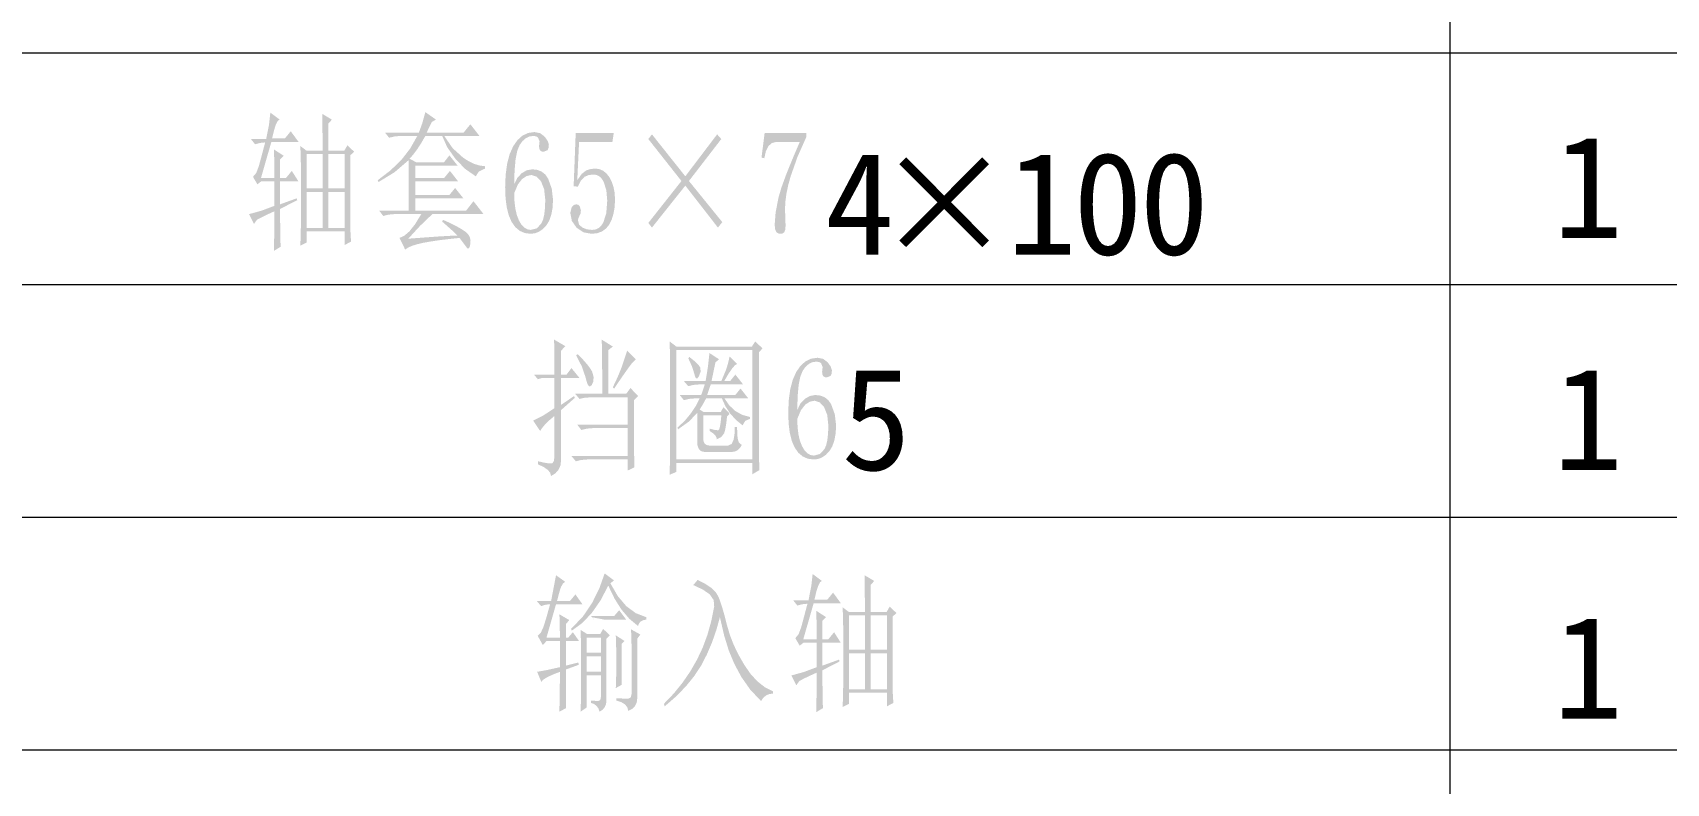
# Model space of a CAD drawing. Header units: millimetres. Extents: x -594 to 6367, y -2099 to 456.
# Drawn here: x 443.74 to 492.99, y -184.48 to -161.88 of the extents above; entities that cross this region are included whole.
import ezdxf

# ---------------------------------------------------------------- set-up
doc = ezdxf.new("R2010")
doc.units = ezdxf.units.MM
doc.layers.get('0').update_dxf_attribs({"lineweight": 35})
doc.styles.get("Standard").update_dxf_attribs({"font": 'txt.shx'})

msp = doc.modelspace()

# ---------------------------------------------------------------- hatches: boundary and pattern name
h = msp.add_hatch(color=0)
h.paths.add_polyline_path([(452.654, -166.67), (452.654, -167.762), (453.153, -167.762), (453.153, -166.67)])
h.paths.add_polyline_path([(453.317, -167.762), (453.34, -168.167), (453.153, -168.269), (453.153, -167.863), (451.999, -167.863), (451.999, -168.198), (451.812, -168.292), (451.823, -167.985), (451.83, -167.627), (451.834, -167.22), (451.836, -166.764), (451.834, -166.312), (451.83, -165.916), (451.823, -165.575), (451.812, -165.29), (451.999, -165.431), (452.483, -165.431), (452.482, -165.063), (452.479, -164.757), (452.476, -164.511), (452.475, -164.323), (452.764, -164.495), (452.654, -164.62), (452.654, -165.431), (453.138, -165.431), (453.231, -165.267), (453.434, -165.462), (453.317, -165.571)])
h.paths.add_polyline_path([(451.999, -165.532), (451.999, -166.569), (452.483, -166.569), (452.483, -165.532)])
h.paths.add_polyline_path([(452.654, -165.532), (452.654, -166.569), (453.153, -166.569), (453.153, -165.532)])
h.paths.add_polyline_path([(451.999, -166.67), (451.999, -167.762), (452.483, -167.762), (452.483, -166.67)])
h.paths.add_polyline_path([(451.204, -167.185), (451.204, -167.571), (451.206, -167.889), (451.211, -168.139), (451.22, -168.323), (451.017, -168.448), (451.028, -167.808), (451.033, -167.255), (450.842, -167.341), (450.691, -167.413), (450.579, -167.47), (450.502, -167.512), (450.417, -167.637), (450.268, -167.341), (450.645, -167.237), (451.033, -167.091), (451.033, -166.358), (450.627, -166.358), (450.518, -166.444), (450.385, -166.218), (450.484, -166.1), (450.565, -165.883), (450.647, -165.579), (450.752, -165.181), (450.6, -165.197), (450.448, -165.236), (450.323, -165.08), (450.783, -165.08), (450.829, -164.841), (450.869, -164.643), (450.908, -164.284), (451.189, -164.495), (451.135, -164.53), (451.078, -164.635), (451.021, -164.811), (450.962, -165.056), (451.352, -165.056), (451.524, -164.846), (451.758, -165.165), (450.939, -165.165), (450.627, -166.249), (451.033, -166.249), (451.028, -165.791), (451.017, -165.392), (451.313, -165.586), (451.204, -165.688), (451.204, -166.249), (451.383, -166.249), (451.555, -166.039), (451.758, -166.358), (451.204, -166.358), (451.204, -167.045), (451.703, -166.865), (451.719, -166.92)])
h = msp.add_hatch(color=0)
h.dxf.hatch_style = 2
h.paths.add_polyline_path([(454.365, -164.885), (455.386, -164.885), (455.486, -164.609), (455.581, -164.269), (455.901, -164.495), (455.776, -164.565), (455.62, -164.885), (456.735, -164.885), (456.938, -164.635), (457.211, -164.986), (456.15, -164.986), (456.403, -165.355), (456.719, -165.641), (456.888, -165.749), (457.054, -165.828), (457.218, -165.878), (457.382, -165.898), (457.382, -165.969), (457.195, -166.056), (457.101, -166.202), (456.772, -165.974), (456.478, -165.664), (456.239, -165.325), (456.088, -164.986), (455.581, -164.986), (455.455, -165.204), (455.334, -165.391), (455.218, -165.546), (455.105, -165.672), (455.308, -165.781), (456.142, -165.781), (456.306, -165.571), (456.556, -165.883), (455.277, -165.883), (455.277, -166.249), (456.15, -166.249), (456.322, -166.039), (456.571, -166.358), (455.277, -166.358), (455.277, -166.764), (456.306, -166.764), (456.478, -166.553), (456.727, -166.865), (455.277, -166.865), (455.277, -167.232), (456.813, -167.232), (457.031, -166.951), (457.335, -167.341), (455.791, -167.341), (455.417, -167.699), (455.066, -168.081), (455.602, -168.041), (456.026, -168.011), (456.342, -167.994), (456.548, -167.988), (456.479, -167.918), (456.379, -167.824), (456.248, -167.707), (456.088, -167.567), (456.111, -167.512), (456.338, -167.614), (456.526, -167.709), (456.677, -167.795), (456.789, -167.871), (456.869, -167.946), (456.919, -168.031), (456.942, -168.128), (456.938, -168.237), (456.917, -168.327), (456.891, -168.373), (456.859, -168.377), (456.821, -168.339), (456.61, -168.058), (456.278, -168.093), (455.984, -168.129), (455.729, -168.167), (455.511, -168.206), (455.324, -168.25), (455.172, -168.299), (455.055, -168.352), (454.973, -168.409), (454.801, -168.058), (454.947, -167.992), (455.105, -167.855), (455.275, -167.639), (455.456, -167.341), (454.645, -167.341), (454.469, -167.356), (454.31, -167.395), (454.185, -167.232), (455.082, -167.232), (455.082, -165.711), (454.655, -166.078), (454.17, -166.374), (454.146, -166.319), (454.527, -166.027), (454.856, -165.711), (455.124, -165.366), (455.339, -164.986), (454.825, -164.986), (454.648, -165.002), (454.489, -165.041)])
h = msp.add_hatch(color=0)
h.paths.add_polyline_path([(458.259, -166.709), (458.268, -166.958), (458.294, -167.177), (458.338, -167.367), (458.4, -167.528), (458.475, -167.655), (458.562, -167.745), (458.656, -167.799), (458.758, -167.816), (458.942, -167.769), (459.078, -167.621), (459.129, -167.506), (459.166, -167.348), (459.188, -167.147), (459.195, -166.904), (459.162, -166.593), (459.07, -166.358), (458.938, -166.214), (458.782, -166.163), (458.636, -166.193), (458.501, -166.28), (458.371, -166.445)])
h.paths.add_polyline_path([(458.805, -165.992), (458.958, -166.009), (459.09, -166.062), (459.198, -166.15), (459.281, -166.273), (459.39, -166.571), (459.429, -166.904), (459.416, -167.15), (459.377, -167.361), (459.314, -167.539), (459.226, -167.684), (459.118, -167.795), (459.004, -167.873), (458.884, -167.918), (458.758, -167.933), (458.582, -167.911), (458.426, -167.845), (458.292, -167.733), (458.181, -167.575), (458.095, -167.377), (458.034, -167.137), (457.998, -166.854), (457.986, -166.53), (458.001, -166.154), (458.046, -165.823), (458.121, -165.538), (458.228, -165.298), (458.357, -165.113), (458.507, -164.978), (458.678, -164.897), (458.868, -164.869), (459.041, -164.904), (459.179, -165.009), (459.271, -165.142), (459.304, -165.251), (459.293, -165.351), (459.265, -165.415), (459.148, -165.462), (459.085, -165.454), (459.039, -165.423), (459.015, -165.368), (459.008, -165.29), (459.016, -165.22), (459.023, -165.15), (458.977, -165.033), (458.917, -164.998), (458.829, -164.986), (458.715, -165.004), (458.608, -165.055), (458.511, -165.141), (458.423, -165.259), (458.351, -165.438), (458.3, -165.694), (458.27, -166.029), (458.259, -166.444), (458.352, -166.25), (458.485, -166.109), (458.637, -166.021)])
h = msp.add_hatch(color=0)
h.dxf.hatch_style = 2
h.paths.add_polyline_path([(460.698, -165.969), (460.822, -165.985), (460.936, -166.033), (461.038, -166.113), (461.127, -166.226), (461.2, -166.365), (461.253, -166.524), (461.287, -166.704), (461.298, -166.904), (461.287, -167.126), (461.253, -167.325), (461.2, -167.501), (461.127, -167.653), (461.027, -167.775), (460.905, -167.863), (460.758, -167.916), (460.589, -167.933), (460.349, -167.89), (460.144, -167.754), (459.997, -167.548), (459.949, -167.302), (459.996, -167.122), (460.054, -167.066), (460.129, -167.045), (460.198, -167.062), (460.238, -167.115), (460.269, -167.232), (460.257, -167.332), (460.222, -167.403), (460.191, -167.469), (460.183, -167.536), (460.215, -167.659), (460.316, -167.746), (460.451, -167.799), (460.604, -167.816), (460.71, -167.803), (460.802, -167.762), (460.882, -167.691), (460.947, -167.59), (461.035, -167.31), (461.064, -166.935), (461.036, -166.619), (460.955, -166.366), (460.897, -166.273), (460.826, -166.204), (460.741, -166.162), (460.643, -166.148), (460.502, -166.165), (460.378, -166.218), (460.271, -166.328), (460.176, -166.514), (460.051, -166.499), (460.113, -164.9), (461.259, -164.9), (461.22, -165.165), (460.215, -165.165), (460.16, -166.319), (460.296, -166.127), (460.433, -166.023), (460.562, -165.984)])
h = msp.add_hatch(color=0)
h.dxf.hatch_style = 2
h.paths.add_polyline_path([(462.411, -164.939), (463.417, -166.202), (464.376, -164.939), (464.501, -165.08), (463.526, -166.343), (464.532, -167.582), (464.4, -167.746), (463.417, -166.483), (462.411, -167.746), (462.302, -167.606), (463.3, -166.343), (462.302, -165.08)])
h = msp.add_hatch(color=0)
h.dxf.hatch_style = 2
h.paths.add_polyline_path([(467.062, -165.025), (466.799, -165.616), (466.595, -166.195), (466.518, -166.471), (466.465, -166.728), (466.433, -166.965), (466.423, -167.185), (466.424, -167.272), (466.431, -167.388), (466.439, -167.692), (466.428, -167.812), (466.4, -167.887), (466.353, -167.922), (466.283, -167.933), (466.215, -167.921), (466.158, -167.879), (466.123, -167.792), (466.111, -167.653), (466.14, -167.284), (466.228, -166.834), (466.313, -166.546), (466.448, -166.172), (466.634, -165.712), (466.868, -165.165), (466.166, -165.165), (466.03, -165.199), (465.924, -165.29), (465.847, -165.441), (465.799, -165.657), (465.714, -165.641), (465.807, -164.9), (467.062, -164.9)])
h = msp.add_hatch(color=0)
h.paths.add_polyline_path([(460.087, -172.874), (459.673, -173.241), (459.673, -174.753), (459.654, -174.906), (459.597, -175.038), (459.502, -175.146), (459.369, -175.229), (459.345, -175.132), (459.271, -175.042), (459.149, -174.957), (458.98, -174.878), (458.98, -174.784), (459.152, -174.823), (459.283, -174.844), (459.371, -174.849), (459.416, -174.839), (459.455, -174.774), (459.471, -174.644), (459.471, -173.42), (459.313, -173.554), (459.189, -173.675), (459.099, -173.782), (459.042, -173.872), (458.831, -173.56), (459.122, -173.414), (459.471, -173.186), (459.471, -172.274), (459.097, -172.274), (458.972, -172.313), (458.855, -172.172), (459.471, -172.172), (459.47, -171.813), (459.467, -171.517), (459.464, -171.287), (459.463, -171.12), (459.798, -171.315), (459.673, -171.455), (459.673, -172.172), (459.837, -172.172), (459.985, -171.978), (460.227, -172.274), (459.673, -172.274), (459.673, -173.085), (460.063, -172.82)])
h.paths.add_polyline_path([(461.872, -172.944), (461.872, -173.342), (461.872, -173.697), (461.873, -174.012), (461.873, -174.284), (461.874, -174.516), (461.876, -174.706), (461.877, -174.856), (461.88, -174.964), (461.677, -175.065), (461.677, -174.73), (460.453, -174.73), (460.274, -174.745), (460.118, -174.784), (459.985, -174.628), (461.677, -174.628), (461.677, -173.786), (460.617, -173.786), (460.438, -173.802), (460.282, -173.841), (460.157, -173.677), (461.677, -173.677), (461.677, -172.859), (460.562, -172.859), (460.383, -172.87), (460.227, -172.905), (460.095, -172.749), (460.913, -172.749), (460.912, -172.182), (460.908, -171.721), (460.903, -171.367), (460.898, -171.12), (461.233, -171.33), (461.1, -171.432), (461.1, -172.749), (461.638, -172.749), (461.763, -172.578), (461.997, -172.82)])
h.paths.add_polyline_path([(460.172, -171.556), (460.332, -171.722), (460.458, -171.865), (460.551, -171.987), (460.609, -172.087), (460.654, -172.25), (460.64, -172.391), (460.593, -172.496), (460.539, -172.531), (460.505, -172.518), (460.473, -172.466), (460.44, -172.374), (460.406, -172.243), (460.301, -171.934), (460.126, -171.595)])
h.paths.add_polyline_path([(461.662, -171.455), (461.927, -171.712), (461.804, -171.835), (461.669, -172.017), (461.494, -172.267), (461.272, -172.593), (461.233, -172.554), (461.379, -172.245), (461.49, -171.97)])
h = msp.add_hatch(color=0)
h.paths.add_polyline_path([(462.944, -171.174), (463.147, -171.33), (465.424, -171.33), (465.525, -171.174), (465.744, -171.385), (465.634, -171.502), (465.634, -174.504), (465.65, -175.05), (465.439, -175.174), (465.439, -174.839), (463.147, -174.839), (463.147, -175.104), (462.944, -175.19), (462.96, -174.504), (462.96, -171.767)])
h.paths.add_polyline_path([(463.147, -171.432), (463.147, -174.73), (465.439, -174.73), (465.439, -171.432)])
h.paths.add_polyline_path([(463.537, -171.642), (463.658, -171.736), (463.753, -171.819), (463.822, -171.891), (463.864, -171.954), (463.88, -172.079), (463.826, -172.227), (463.783, -172.284), (463.748, -172.292), (463.718, -172.252), (463.693, -172.165), (463.623, -171.938), (463.506, -171.681)])
h.paths.add_polyline_path([(463.896, -172.788), (463.947, -172.64), (464.005, -172.469), (463.841, -172.469), (463.662, -172.484), (463.506, -172.523), (463.373, -172.367), (464.028, -172.367), (464.098, -171.946), (464.145, -171.525), (464.434, -171.712), (464.325, -171.806), (464.208, -172.367), (464.504, -172.367), (464.652, -172.009), (464.706, -171.829), (464.753, -171.627), (464.979, -171.853), (464.912, -171.894), (464.825, -171.993), (464.718, -172.151), (464.59, -172.367), (464.769, -172.367), (464.925, -172.172), (465.159, -172.469), (464.184, -172.469), (464.121, -172.655), (464.075, -172.788), (464.925, -172.788), (465.081, -172.593), (465.315, -172.89), (464.597, -172.89), (464.747, -173.105), (464.925, -173.27), (465.132, -173.385), (465.369, -173.451), (465.369, -173.506), (465.224, -173.565), (465.143, -173.701), (464.942, -173.537), (464.77, -173.348), (464.629, -173.133), (464.519, -172.89), (464.044, -172.89), (463.935, -173.09), (463.849, -173.225), (463.958, -173.295), (464.488, -173.295), (464.566, -173.155), (464.753, -173.35), (464.675, -173.436), (464.656, -173.607), (464.635, -173.746), (464.613, -173.855), (464.59, -173.935), (464.503, -174.052), (464.363, -174.122), (464.355, -174.062), (464.317, -174), (464.249, -173.936), (464.153, -173.872), (464.153, -173.802), (464.317, -173.843), (464.41, -173.849), (464.438, -173.82), (464.463, -173.734), (464.485, -173.592), (464.504, -173.397), (463.958, -173.397), (463.958, -174.098), (463.968, -174.186), (464, -174.25), (464.053, -174.291), (464.13, -174.309), (464.714, -174.309), (464.813, -174.262), (464.87, -174.145), (464.899, -173.975), (464.909, -173.747), (464.979, -173.747), (464.981, -173.94), (464.995, -174.098), (465.031, -174.219), (465.12, -174.293), (465.061, -174.385), (464.99, -174.451), (464.906, -174.491), (464.808, -174.504), (464.005, -174.504), (463.898, -174.482), (463.825, -174.416), (463.784, -174.306), (463.779, -174.153), (463.779, -173.326), (463.522, -173.59), (463.202, -173.818), (463.178, -173.771), (463.396, -173.568), (463.584, -173.342), (463.737, -173.11), (463.849, -172.89), (463.709, -172.89), (463.532, -172.905), (463.373, -172.944), (463.249, -172.788)])
h = msp.add_hatch(color=0)
h.paths.add_polyline_path([(466.792, -173.506), (466.801, -173.754), (466.827, -173.974), (466.871, -174.164), (466.933, -174.324), (467.009, -174.452), (467.095, -174.542), (467.189, -174.595), (467.291, -174.613), (467.475, -174.565), (467.611, -174.418), (467.662, -174.303), (467.699, -174.144), (467.721, -173.943), (467.728, -173.701), (467.695, -173.39), (467.603, -173.155), (467.471, -173.011), (467.315, -172.96), (467.169, -172.989), (467.034, -173.077), (466.904, -173.242)])
h.paths.add_polyline_path([(467.338, -172.788), (467.491, -172.806), (467.623, -172.859), (467.731, -172.946), (467.814, -173.069), (467.923, -173.367), (467.962, -173.701), (467.949, -173.946), (467.91, -174.158), (467.847, -174.335), (467.759, -174.48), (467.651, -174.592), (467.537, -174.669), (467.417, -174.715), (467.291, -174.73), (467.115, -174.708), (466.959, -174.641), (466.825, -174.529), (466.714, -174.371), (466.628, -174.174), (466.567, -173.934), (466.531, -173.651), (466.52, -173.326), (466.534, -172.951), (466.579, -172.62), (466.654, -172.334), (466.761, -172.094), (466.89, -171.909), (467.04, -171.775), (467.211, -171.693), (467.401, -171.666), (467.574, -171.701), (467.712, -171.806), (467.804, -171.939), (467.837, -172.048), (467.826, -172.147), (467.798, -172.211), (467.681, -172.258), (467.618, -172.25), (467.572, -172.219), (467.548, -172.165), (467.541, -172.087), (467.549, -172.017), (467.556, -171.946), (467.51, -171.829), (467.45, -171.794), (467.362, -171.783), (467.248, -171.8), (467.141, -171.852), (467.044, -171.937), (466.956, -172.055), (466.884, -172.234), (466.833, -172.49), (466.803, -172.825), (466.792, -173.241), (466.885, -173.047), (467.019, -172.905), (467.17, -172.818)])
h = msp.add_hatch(color=0)
h.paths.add_polyline_path([(460.44, -180.095), (460.44, -180.547), (460.877, -180.547), (460.877, -180.095)])
h.paths.add_polyline_path([(460.44, -180.656), (460.44, -181.124), (460.877, -181.124), (460.877, -180.656)])
h.paths.add_polyline_path([(461.095, -178.528), (460.86, -178.976), (460.598, -179.352), (460.31, -179.655), (459.996, -179.884), (459.973, -179.83), (460.33, -179.459), (460.612, -179.042), (460.828, -178.602), (460.986, -178.161), (461.267, -178.372), (461.158, -178.457), (461.383, -178.846), (461.638, -179.146), (461.924, -179.358), (462.241, -179.479), (462.241, -179.549), (462.147, -179.57), (462.073, -179.608), (462.021, -179.666), (461.992, -179.744), (461.73, -179.528), (461.494, -179.253), (461.283, -178.919)])
h.paths.add_polyline_path([(460.261, -182.325), (460.267, -182.117), (460.272, -181.845), (460.275, -181.509), (460.277, -181.108), (460.275, -180.705), (460.272, -180.362), (460.267, -180.08), (460.261, -179.861), (460.456, -179.986), (460.854, -179.986), (460.939, -179.83), (461.142, -180.025), (461.041, -180.126), (461.041, -181.974), (461.028, -182.092), (460.988, -182.19), (460.922, -182.268), (460.83, -182.325), (460.797, -182.228), (460.742, -182.151), (460.668, -182.094), (460.573, -182.06), (460.573, -181.989), (460.791, -182.005), (460.855, -181.97), (460.877, -181.865), (460.877, -181.233), (460.44, -181.233), (460.44, -182.2)])
h.paths.add_polyline_path([(461.321, -181.615), (461.327, -181.478), (461.332, -181.3), (461.336, -181.083), (461.337, -180.828), (461.336, -180.575), (461.332, -180.356), (461.327, -180.172), (461.321, -180.025), (461.586, -180.196), (461.501, -180.282), (461.501, -181.514)])
h.paths.add_polyline_path([(461.797, -180.375), (461.792, -180.148), (461.781, -179.845), (462.062, -180.001), (461.969, -180.126), (461.969, -181.919), (461.952, -182.048), (461.902, -182.154), (461.817, -182.238), (461.696, -182.301), (461.669, -182.194), (461.601, -182.107), (461.491, -182.039), (461.337, -181.989), (461.337, -181.919), (461.557, -181.93), (461.696, -181.935), (461.77, -181.9), (461.797, -181.794)])
h.paths.add_polyline_path([(459.637, -180.095), (459.632, -179.691), (459.622, -179.393), (459.918, -179.565), (459.817, -179.689), (459.817, -180.095), (459.887, -180.095), (460.027, -179.931), (460.214, -180.196), (459.817, -180.196), (459.817, -180.937), (460.191, -180.843), (460.206, -180.913), (459.817, -181.054), (459.817, -181.446), (459.818, -181.769), (459.82, -182.025), (459.824, -182.216), (459.622, -182.325), (459.627, -181.974), (459.632, -181.657), (459.636, -181.374), (459.637, -181.124), (459.409, -181.213), (459.24, -181.294), (459.128, -181.365), (459.076, -181.428), (458.951, -181.124), (459.274, -181.065), (459.637, -180.984), (459.637, -180.196), (459.232, -180.196), (459.123, -180.321), (458.967, -180.04), (459.059, -179.952), (459.146, -179.759), (459.235, -179.468), (459.341, -179.089), (459.31, -179.089), (459.201, -179.105), (459.068, -179.144), (458.936, -178.988), (459.372, -178.988), (459.449, -178.584), (459.52, -178.216), (459.793, -178.411), (459.723, -178.473), (459.676, -178.559), (459.651, -178.621), (459.623, -178.715), (459.59, -178.837), (459.551, -178.988), (459.941, -178.988), (460.105, -178.793), (460.316, -179.089), (459.52, -179.089), (459.232, -180.095)])
h.paths.add_polyline_path([(460.573, -179.44), (461.275, -179.44), (461.423, -179.268), (461.633, -179.549), (460.963, -179.549), (460.596, -179.479), (460.682, -179.58)])
h = msp.add_hatch(color=0)
h.paths.add_polyline_path([(469.002, -180.563), (469.002, -181.654), (469.501, -181.654), (469.501, -180.563)])
h.paths.add_polyline_path([(469.664, -181.654), (469.688, -182.06), (469.501, -182.161), (469.501, -181.756), (468.347, -181.756), (468.347, -182.091), (468.16, -182.184), (468.17, -181.878), (468.177, -181.52), (468.182, -181.112), (468.183, -180.656), (468.182, -180.204), (468.177, -179.808), (468.17, -179.468), (468.16, -179.183), (468.347, -179.323), (468.83, -179.323), (468.829, -178.956), (468.826, -178.649), (468.824, -178.403), (468.822, -178.216), (469.111, -178.387), (469.002, -178.512), (469.002, -179.323), (469.485, -179.323), (469.579, -179.159), (469.781, -179.354), (469.664, -179.463)])
h.paths.add_polyline_path([(468.347, -179.424), (468.347, -180.461), (468.83, -180.461), (468.83, -179.424)])
h.paths.add_polyline_path([(469.002, -179.424), (469.002, -180.461), (469.501, -180.461), (469.501, -179.424)])
h.paths.add_polyline_path([(468.347, -180.563), (468.347, -181.654), (468.83, -181.654), (468.83, -180.563)])
h.paths.add_polyline_path([(467.551, -181.077), (467.552, -181.463), (467.553, -181.781), (467.558, -182.031), (467.567, -182.216), (467.364, -182.34), (467.375, -181.7), (467.38, -181.147), (467.19, -181.234), (467.039, -181.305), (466.926, -181.362), (466.85, -181.405), (466.764, -181.529), (466.616, -181.233), (466.992, -181.129), (467.38, -180.984), (467.38, -180.251), (466.974, -180.251), (466.865, -180.336), (466.733, -180.11), (466.831, -179.992), (466.912, -179.775), (466.994, -179.471), (467.099, -179.073), (466.947, -179.089), (466.795, -179.128), (466.67, -178.972), (467.13, -178.972), (467.176, -178.733), (467.216, -178.535), (467.255, -178.177), (467.536, -178.387), (467.482, -178.422), (467.426, -178.528), (467.368, -178.703), (467.31, -178.949), (467.7, -178.949), (467.871, -178.738), (468.105, -179.058), (467.286, -179.058), (466.974, -180.142), (467.38, -180.142), (467.375, -179.683), (467.364, -179.284), (467.661, -179.479), (467.551, -179.58), (467.551, -180.142), (467.731, -180.142), (467.902, -179.931), (468.105, -180.251), (467.551, -180.251), (467.551, -180.937), (468.05, -180.757), (468.066, -180.812)])
h = msp.add_hatch(color=0)
h.dxf.hatch_style = 2
h.paths.add_polyline_path([(463.657, -178.512), (463.789, -178.356), (464.021, -178.475), (464.201, -178.597), (464.331, -178.723), (464.413, -178.855), (464.473, -179.013), (464.536, -179.207), (464.602, -179.437), (464.67, -179.705), (464.755, -179.999), (464.869, -180.296), (465.012, -180.595), (465.185, -180.898), (465.379, -181.181), (465.589, -181.411), (465.815, -181.588), (466.058, -181.709), (466.058, -181.779), (465.947, -181.793), (465.85, -181.836), (465.767, -181.907), (465.7, -182.005), (465.374, -181.66), (465.107, -181.28), (464.893, -180.881), (464.725, -180.477), (464.587, -180.028), (464.46, -179.479), (464.35, -179.872), (464.22, -180.245), (464.069, -180.597), (463.898, -180.929), (463.689, -181.248), (463.436, -181.56), (463.14, -181.864), (462.799, -182.161), (462.768, -182.091), (463.066, -181.78), (463.331, -181.454), (463.564, -181.116), (463.766, -180.765), (463.939, -180.401), (464.083, -180.012), (464.199, -179.598), (464.288, -179.159), (464.272, -178.964), (464.156, -178.793), (463.944, -178.646)])

# ---------------------------------------------------------------- linework, layer by layer
at = {"color": 0, "lineweight": 0}
for points in [[(486.476, -162.493), (486.476, -155.487)], [(574.5, -162.493), (394.499, -162.493)], [(574.5, -162.493), (394.499, -162.493)], [(486.476, -169.469), (486.476, -162.493)], [(574.5, -169.469), (394.499, -169.469)], [(574.5, -169.469), (394.499, -169.469)], [(486.476, -176.475), (486.476, -169.469)], [(574.5, -176.475), (394.499, -176.475)], [(574.5, -176.475), (394.499, -176.475)], [(486.476, -183.481), (486.476, -176.475)], [(574.5, -183.481), (394.499, -183.481)], [(574.5, -183.481), (394.499, -183.481)], [(486.476, -190.487), (486.476, -183.481)]]:
    msp.add_lwpolyline(points, dxfattribs=at)

# ---------------------------------------------------------------- texts
at = {"color": 0, "char_height": 3.08601, "attachment_point": 1}
for s, insert in [('{\\fSimSun|b0|i0|c0;1}', (489.579, -164.976)), ('{\\fSimSun|b0|i0|c0;4}', (467.623, -165.475)), ('{\\fSimSun|b0|i0|c0;×}', (469.12, -165.475)), ('{\\fSimSun|b0|i0|c0;1}', (473.112, -165.475)), ('{\\fSimSun|b0|i0|c0;0}', (475.108, -165.475)), ('{\\fSimSun|b0|i0|c0;0}', (477.104, -165.475)), ('{\\fSimSun|b0|i0|c0;5}', (468.122, -171.962)), ('{\\fSimSun|b0|i0|c0;1}', (489.579, -171.962)), ('{\\fSimSun|b0|i0|c0;1}', (489.579, -179.447))]:
    msp.add_mtext(s, dxfattribs=dict(at, insert=insert))

doc.saveas('drawing.dxf')
